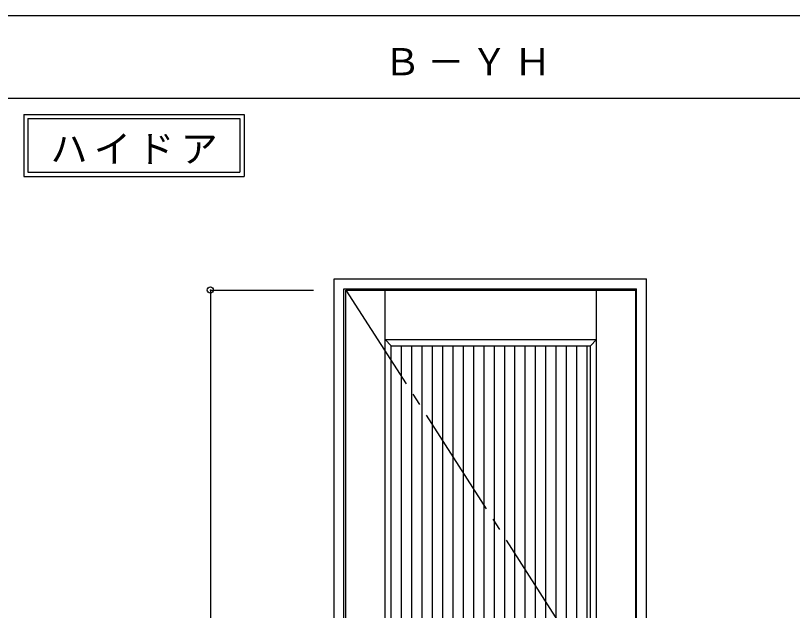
# Model space of a CAD drawing. Units: millimetres, scale not verified. Extents: x -6000 to 5700, y -4307 to 4175.
# Drawn here: x -1007 to 878, y -1258 to 184 of the extents above; entities that cross this region are included whole.
import ezdxf

# ---------------------------------------------------------------- set-up
doc = ezdxf.new("R2010")
doc.units = ezdxf.units.MM
doc.header["$LTSCALE"] = 30
doc.header["$PDMODE"] = 32
doc.header["$PDSIZE"] = 15
doc.linetypes.add('CHAIN2', pattern=[12, 9, -1, 1, -1])
for name, color, linetype in [('0-2_扉', 7, 'Continuous'), ('0-4_枠', 3, 'Continuous'), ('0-7', 7, 'CHAIN2'), ('0-A_文字', 7, 'Continuous'), ('0-B_寸法', 7, 'Continuous'), ('0-C_ハッチ', 4, 'Continuous'), ('F-1_枠', 6, 'Continuous')]:
    doc.layers.add(name, color=color, linetype=linetype)
doc.styles.add('ＭＳ ゴシック', font='')
doc.styles.get('ＭＳ ゴシック').set_extended_font_data('MS Gothic')

msp = doc.modelspace()

# ---------------------------------------------------------------- linework, layer by layer
at = {"layer": '0-2_扉'}
for p, q in [((-205.2, -481.25), (497.8, -481.25)), ((-205.2, -2676.25), (-205.2, -481.25)), ((-110.2, -1714.27), (-110.2, -481.25)), ((402.8, -2676.25), (402.8, -481.25)), ((497.8, -2676.25), (497.8, -481.25)), ((-110.2, -601.25), (-95.2, -616.25)), ((-110.2, -601.25), (186.3, -601.25)), ((186.3, -601.25), (402.8, -601.25)), ((402.8, -601.25), (387.8, -616.25)), ((-95.2, -616.25), (387.8, -616.25)), ((-95.2, -1707.79), (-95.2, -616.25)), ((387.8, -1861.25), (387.8, -616.25)), ((-95.01, -799.25), (-95.2, -799.25))]:
    msp.add_line(p, q, dxfattribs=at)
at = {"layer": '0-4_枠'}
for p, q in [((-234.2, -454.25), (523.8, -454.25)), ((-234.2, -2701.25), (-234.2, -454.25)), ((523.8, -2701.25), (523.8, -454.25)), ((-210.2, -478.25), (499.8, -478.25)), ((-210.2, -2701.25), (-210.2, -478.25)), ((499.8, -2701.25), (499.8, -478.25))]:
    msp.add_line(p, q, dxfattribs=at)
at = {"layer": '0-7'}
msp.add_line((-205.2, -481.25), (497.8, -1578.75), dxfattribs=at)
at = {"layer": '0-A_文字'}
for p, q in [((-986.8, -55.5), (-986.8, -205.5)), ((-976.8, -65.5), (-462.47, -65.5)), ((-462.47, -65.5), (-462.47, -195.5)), ((-986.8, -205.5), (-452.47, -205.5))]:
    msp.add_line(p, q, dxfattribs=at)
for points in [[(-986.8, -55.5), (-452.47, -55.5), (-452.47, -205.5)], [(-976.8, -65.5), (-976.8, -195.5), (-462.47, -195.5)]]:
    msp.add_lwpolyline(points, dxfattribs=at)
at = {"layer": '0-B_寸法', "color": 4}
for q in [(-284.2, -481.25), (-534.2, -2676.25)]:
    msp.add_line((-534.2, -481.25), q, dxfattribs=at)
at = {"layer": '0-B_寸法'}
msp.add_point((-534.2, -481.25), dxfattribs=at)
at = {"layer": '0-C_ハッチ'}
for p, q in [((-70.2, -1699.8), (-70.2, -616.25)), ((-45.2, -1700.96), (-45.2, -616.25)), ((-20.2, -1861.25), (-20.2, -616.25)), ((4.8, -1861.25), (4.8, -616.25)), ((29.8, -1861.25), (29.8, -616.25)), ((54.8, -1861.25), (54.8, -616.25)), ((79.8, -1861.25), (79.8, -616.25)), ((104.8, -1861.25), (104.8, -616.25)), ((129.8, -1861.25), (129.8, -616.25)), ((154.8, -1861.25), (154.8, -616.25)), ((179.8, -1861.25), (179.8, -616.25)), ((204.8, -1861.25), (204.8, -616.25)), ((229.8, -1861.25), (229.8, -616.25)), ((254.8, -1861.25), (254.8, -616.25)), ((279.8, -1861.25), (279.8, -616.25)), ((304.8, -1861.25), (304.8, -616.25)), ((329.8, -1861.25), (329.8, -616.25)), ((354.8, -1861.25), (354.8, -616.25)), ((379.8, -1861.25), (379.8, -616.25))]:
    msp.add_line(p, q, dxfattribs=at)
at = {"layer": 'F-1_枠'}
for p, q in [((-6000, 184.5), (5690, 184.5)), ((-6000, -15.5), (5690, -15.5))]:
    msp.add_line(p, q, dxfattribs=at)

# ---------------------------------------------------------------- texts
at = {"layer": '0-A_文字', "char_height": 65.98, "attachment_point": 7, "style": 'ＭＳ ゴシック'}
for s, insert in [('\\T1.17;Ｂ－ＹＨ', (-113.5, 39.5)), ('\\T1.17;ハイドア', (-922.14, -175.5))]:
    msp.add_mtext(s, dxfattribs=dict(at, insert=insert))

doc.saveas('drawing.dxf')
